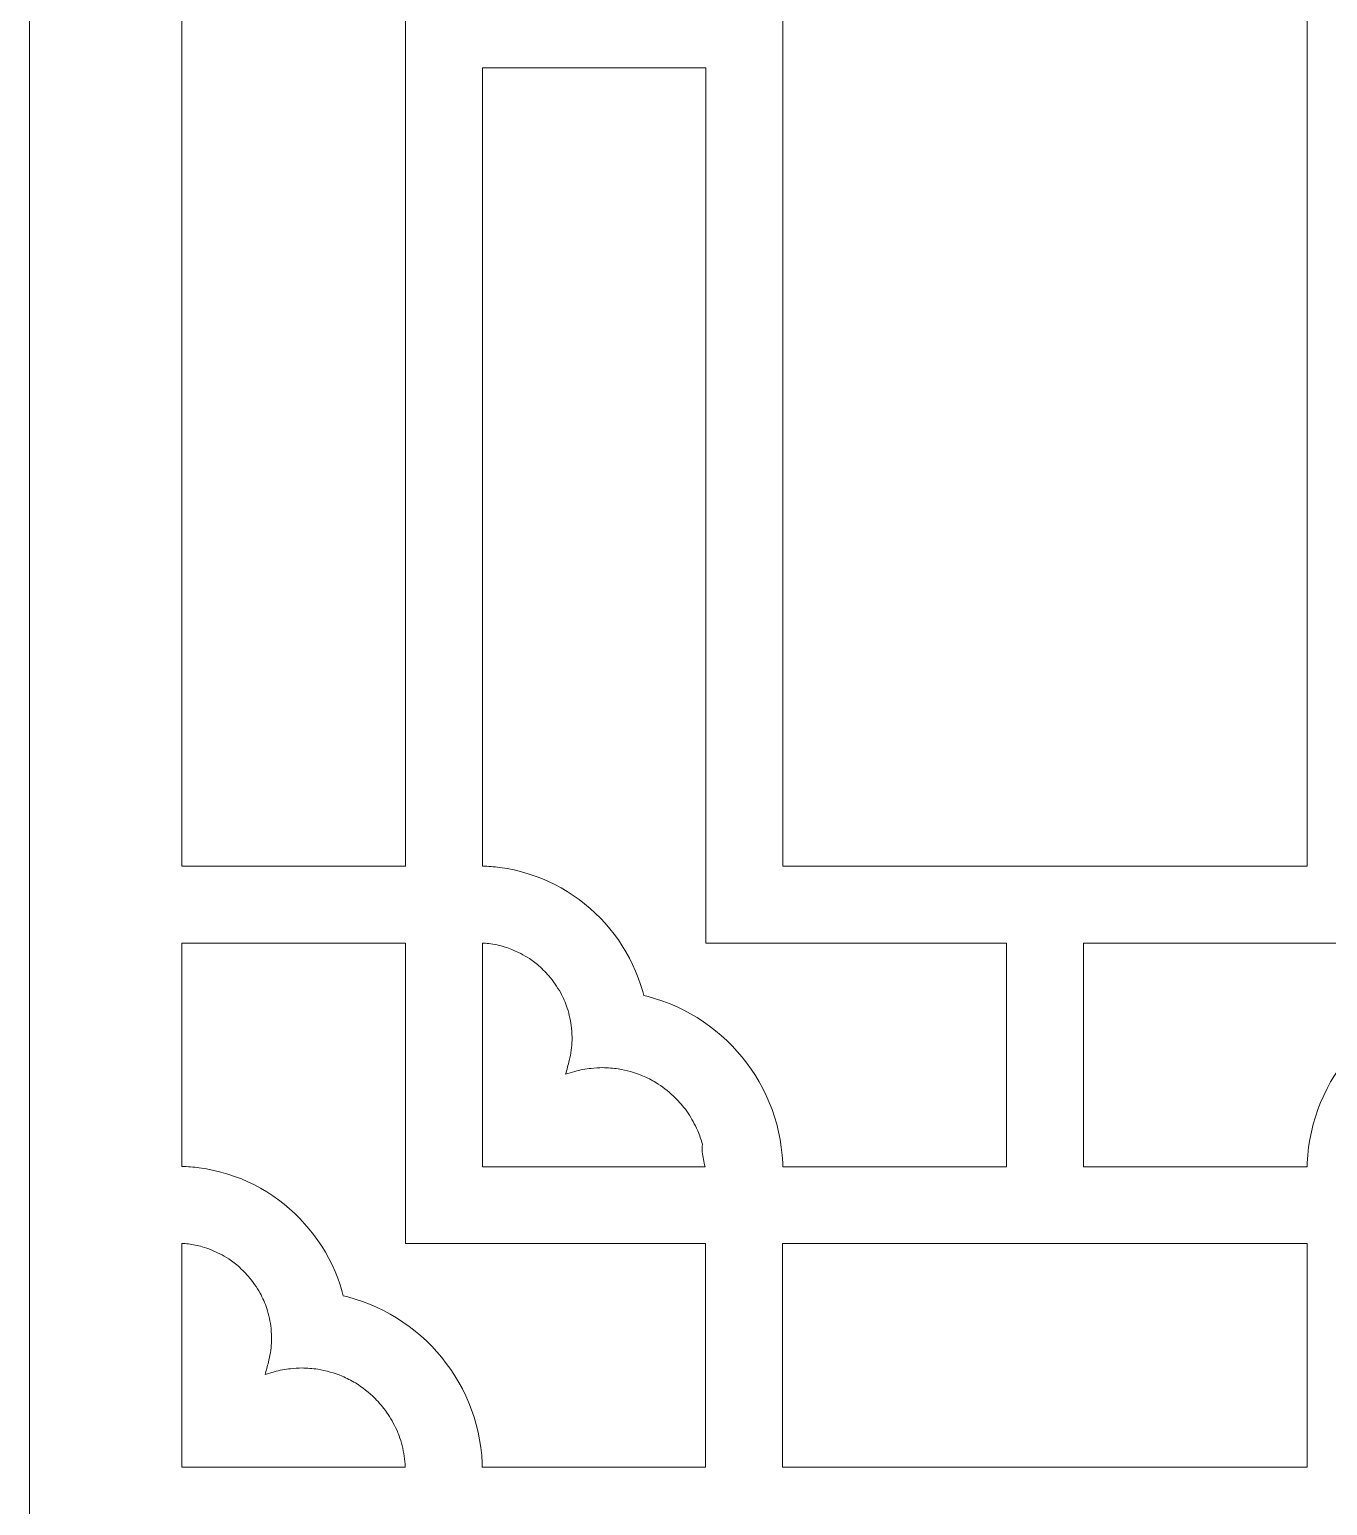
# Model space of a CAD drawing. Header units: centimetres. Extents: x -16.1 to -7.2, y -9.5 to 9.5.
# Drawn here: x -11.369 to -8.715, y -3.02 to 0 of the extents above; entities that cross this region are included whole.
import ezdxf

# ---------------------------------------------------------------- set-up
doc = ezdxf.new("R2010")
doc.units = ezdxf.units.CM
doc.header["$MEASUREMENT"] = 0
doc.layers.add('layer 1', color=7, linetype='Continuous')

msp = doc.modelspace()

# ---------------------------------------------------------------- linework, layer by layer
at = {"layer": 'layer 1', "color": 7, "lineweight": 9}
for points, knots in [([(-7.21578, 9.5), (-7.21578, 9.5), (-7.21578, -9.5), (-7.21578, -9.5), (-7.21578, -9.5), (-7.21578, -9.5), (-11.3688, -9.5), (-11.3688, -9.5), (-11.3688, -9.5), (-11.3688, -9.5), (-11.3688, 9.5), (-11.3688, 9.5), (-11.3688, 9.5), (-11.3688, 9.5), (-7.21578, 9.5), (-7.21578, 9.5)], [0, 0, 0, 0, 0.2, 0.2, 0.2, 0.2, 0.4, 0.4, 0.4, 0.4, 0.6, 0.6, 0.6, 0.6, 1, 1, 1, 1]), ([(-11.05731, 1.71264), (-11.05731, 1.71264), (-11.05731, -1.71187), (-11.05731, -1.71187), (-11.05731, -1.71187), (-11.05731, -1.71187), (-10.60004, -1.71187), (-10.60004, -1.71187), (-10.60004, -1.71187), (-10.60004, -1.71187), (-10.60004, 1.71264), (-10.60004, 1.71264), (-10.60004, 1.71264), (-10.60004, 1.71264), (-11.05731, 1.71264), (-11.05731, 1.71264)], [0, 0, 0, 0, 0.2, 0.2, 0.2, 0.2, 0.4, 0.4, 0.4, 0.4, 0.6, 0.6, 0.6, 0.6, 1, 1, 1, 1]), ([(-8.75638, 1.7121), (-8.75638, 1.7121), (-9.82823, 1.7121), (-9.82823, 1.7121), (-9.82823, 1.7121), (-9.82823, 1.7121), (-9.82823, -1.71207), (-9.82823, -1.71207), (-9.82823, -1.71207), (-9.82823, -1.71207), (-8.75638, -1.71207), (-8.75638, -1.71207), (-8.75638, -1.71207), (-8.75638, -1.71207), (-8.75638, 1.7121), (-8.75638, 1.7121)], [0, 0, 0, 0, 0.2, 0.2, 0.2, 0.2, 0.4, 0.4, 0.4, 0.4, 0.6, 0.6, 0.6, 0.6, 1, 1, 1, 1]), ([(-10.30762, -1.7431), (-10.30762, -1.7431), (-10.29444, -1.74949), (-10.29444, -1.74949), (-10.29444, -1.74949), (-10.29444, -1.74949), (-10.28161, -1.75638), (-10.28161, -1.75638), (-10.28161, -1.75638), (-10.28161, -1.75638), (-10.26909, -1.76379), (-10.26909, -1.76379), (-10.26909, -1.76379), (-10.26909, -1.76379), (-10.25689, -1.77169), (-10.25689, -1.77169), (-10.25689, -1.77169), (-10.25689, -1.77169), (-10.24505, -1.78008), (-10.24505, -1.78008), (-10.24505, -1.78008), (-10.24505, -1.78008), (-10.2336, -1.78894), (-10.2336, -1.78894), (-10.2336, -1.78894), (-10.2336, -1.78894), (-10.22251, -1.79823), (-10.22251, -1.79823), (-10.22251, -1.79823), (-10.22251, -1.79823), (-10.2118, -1.80798), (-10.2118, -1.80798), (-10.2118, -1.80798), (-10.2118, -1.80798), (-10.20151, -1.81816), (-10.20151, -1.81816), (-10.20151, -1.81816), (-10.20151, -1.81816), (-10.19167, -1.82874), (-10.19167, -1.82874), (-10.19167, -1.82874), (-10.19167, -1.82874), (-10.18221, -1.83972), (-10.18221, -1.83972), (-10.18221, -1.83972), (-10.18221, -1.83972), (-10.17324, -1.85108), (-10.17324, -1.85108), (-10.17324, -1.85108), (-10.17324, -1.85108), (-10.1647, -1.86281), (-10.1647, -1.86281), (-10.1647, -1.86281), (-10.1647, -1.86281), (-10.15667, -1.8749), (-10.15667, -1.8749), (-10.15667, -1.8749), (-10.15667, -1.8749), (-10.14912, -1.88733), (-10.14912, -1.88733), (-10.14912, -1.88733), (-10.14912, -1.88733), (-10.14206, -1.90009), (-10.14206, -1.90009), (-10.14206, -1.90009), (-10.14206, -1.90009), (-10.13555, -1.91316), (-10.13555, -1.91316), (-10.13555, -1.91316), (-10.13555, -1.91316), (-10.12956, -1.92652), (-10.12956, -1.92652), (-10.12956, -1.92652), (-10.12956, -1.92652), (-10.12412, -1.94018), (-10.12412, -1.94018), (-10.12412, -1.94018), (-10.12412, -1.94018), (-10.11923, -1.95411), (-10.11923, -1.95411), (-10.11923, -1.95411), (-10.11923, -1.95411), (-10.11493, -1.96829), (-10.11493, -1.96829), (-10.11493, -1.96829), (-10.11493, -1.96829), (-10.1128, -1.97647), (-10.1128, -1.97647), (-10.1128, -1.97647), (-10.1128, -1.97647), (-10.10367, -1.97867), (-10.10367, -1.97867), (-10.10367, -1.97867), (-10.10367, -1.97867), (-10.08846, -1.98301), (-10.08846, -1.98301), (-10.08846, -1.98301), (-10.08846, -1.98301), (-10.07356, -1.98797), (-10.07356, -1.98797), (-10.07356, -1.98797), (-10.07356, -1.98797), (-10.05893, -1.99355), (-10.05893, -1.99355), (-10.05893, -1.99355), (-10.05893, -1.99355), (-10.04462, -1.99972), (-10.04462, -1.99972), (-10.04462, -1.99972), (-10.04462, -1.99972), (-10.0306, -2.00647), (-10.0306, -2.00647), (-10.0306, -2.00647), (-10.0306, -2.00647), (-10.01694, -2.0138), (-10.01694, -2.0138), (-10.01694, -2.0138), (-10.01694, -2.0138), (-10.00363, -2.02166), (-10.00363, -2.02166), (-10.00363, -2.02166), (-10.00363, -2.02166), (-9.99067, -2.03005), (-9.99067, -2.03005), (-9.99067, -2.03005), (-9.99067, -2.03005), (-9.97809, -2.03898), (-9.97809, -2.03898), (-9.97809, -2.03898), (-9.97809, -2.03898), (-9.9659, -2.04841), (-9.9659, -2.04841), (-9.9659, -2.04841), (-9.9659, -2.04841), (-9.95413, -2.05832), (-9.95413, -2.05832), (-9.95413, -2.05832), (-9.95413, -2.05832), (-9.94279, -2.0687), (-9.94279, -2.0687), (-9.94279, -2.0687), (-9.94279, -2.0687), (-9.93187, -2.07954), (-9.93187, -2.07954), (-9.93187, -2.07954), (-9.93187, -2.07954), (-9.92143, -2.09082), (-9.92143, -2.09082), (-9.92143, -2.09082), (-9.92143, -2.09082), (-9.91142, -2.10253), (-9.91142, -2.10253), (-9.91142, -2.10253), (-9.91142, -2.10253), (-9.90192, -2.11465), (-9.90192, -2.11465), (-9.90192, -2.11465), (-9.90192, -2.11465), (-9.89293, -2.12717), (-9.89293, -2.12717), (-9.89293, -2.12717), (-9.89293, -2.12717), (-9.88445, -2.14008), (-9.88445, -2.14008), (-9.88445, -2.14008), (-9.88445, -2.14008), (-9.8765, -2.15334), (-9.8765, -2.15334), (-9.8765, -2.15334), (-9.8765, -2.15334), (-9.86908, -2.16695), (-9.86908, -2.16695), (-9.86908, -2.16695), (-9.86908, -2.16695), (-9.86225, -2.1809), (-9.86225, -2.1809), (-9.86225, -2.1809), (-9.86225, -2.1809), (-9.85601, -2.19518), (-9.85601, -2.19518), (-9.85601, -2.19518), (-9.85601, -2.19518), (-9.85033, -2.20975), (-9.85033, -2.20975), (-9.85033, -2.20975), (-9.85033, -2.20975), (-9.84526, -2.22461), (-9.84526, -2.22461), (-9.84526, -2.22461), (-9.84526, -2.22461), (-9.84083, -2.23977), (-9.84083, -2.23977), (-9.84083, -2.23977), (-9.84083, -2.23977), (-9.83703, -2.25516), (-9.83703, -2.25516), (-9.83703, -2.25516), (-9.83703, -2.25516), (-9.83392, -2.27081), (-9.83392, -2.27081), (-9.83392, -2.27081), (-9.83392, -2.27081), (-9.83143, -2.28667), (-9.83143, -2.28667), (-9.83143, -2.28667), (-9.83143, -2.28667), (-9.82965, -2.30275), (-9.82965, -2.30275), (-9.82965, -2.30275), (-9.82965, -2.30275), (-9.82855, -2.31902), (-9.82855, -2.31902), (-9.82855, -2.31902), (-9.82855, -2.31902), (-9.82839, -2.32662), (-9.82839, -2.32662), (-9.82839, -2.32662), (-9.82839, -2.32662), (-9.37093, -2.32662), (-9.37093, -2.32662), (-9.37093, -2.32662), (-9.37093, -2.32662), (-9.37093, -1.86935), (-9.37093, -1.86935), (-9.37093, -1.86935), (-9.37093, -1.86935), (-9.98547, -1.86935), (-9.98547, -1.86935), (-9.98547, -1.86935), (-9.98547, -1.86935), (-9.98547, -0.07862), (-9.98547, -0.07862), (-9.98547, -0.07862), (-9.98547, -0.07862), (-10.44277, -0.07862), (-10.44277, -0.07862), (-10.44277, -0.07862), (-10.44277, -0.07862), (-10.44277, -1.71149), (-10.44277, -1.71149), (-10.44277, -1.71149), (-10.43082, -1.71177), (-10.41906, -1.713), (-10.40722, -1.71432), (-10.40722, -1.71432), (-10.40722, -1.71432), (-10.39228, -1.71664), (-10.39228, -1.71664), (-10.39228, -1.71664), (-10.39228, -1.71664), (-10.37755, -1.71957), (-10.37755, -1.71957), (-10.37755, -1.71957), (-10.37755, -1.71957), (-10.36308, -1.72312), (-10.36308, -1.72312), (-10.36308, -1.72312), (-10.36308, -1.72312), (-10.34881, -1.72725), (-10.34881, -1.72725), (-10.34881, -1.72725), (-10.34881, -1.72725), (-10.3348, -1.73198), (-10.3348, -1.73198), (-10.3348, -1.73198), (-10.3348, -1.73198), (-10.32108, -1.73726), (-10.32108, -1.73726), (-10.32108, -1.73726), (-10.32108, -1.73726), (-10.30762, -1.7431), (-10.30762, -1.7431)], [0, 0, 0, 0, 0.0144928, 0.0144928, 0.0144928, 0.0144928, 0.0289855, 0.0289855, 0.0289855, 0.0289855, 0.0434783, 0.0434783, 0.0434783, 0.0434783, 0.057971, 0.057971, 0.057971, 0.057971, 0.0724638, 0.0724638, 0.0724638, 0.0724638, 0.0869565, 0.0869565, 0.0869565, 0.0869565, 0.1014493, 0.1014493, 0.1014493, 0.1014493, 0.115942, 0.115942, 0.115942, 0.115942, 0.1304348, 0.1304348, 0.1304348, 0.1304348, 0.1449275, 0.1449275, 0.1449275, 0.1449275, 0.1594203, 0.1594203, 0.1594203, 0.1594203, 0.173913, 0.173913, 0.173913, 0.173913, 0.1884058, 0.1884058, 0.1884058, 0.1884058, 0.2028986, 0.2028986, 0.2028986, 0.2028986, 0.2173913, 0.2173913, 0.2173913, 0.2173913, 0.2318841, 0.2318841, 0.2318841, 0.2318841, 0.2463768, 0.2463768, 0.2463768, 0.2463768, 0.2608696, 0.2608696, 0.2608696, 0.2608696, 0.2753623, 0.2753623, 0.2753623, 0.2753623, 0.2898551, 0.2898551, 0.2898551, 0.2898551, 0.3043478, 0.3043478, 0.3043478, 0.3043478, 0.3188406, 0.3188406, 0.3188406, 0.3188406, 0.3333333, 0.3333333, 0.3333333, 0.3333333, 0.3478261, 0.3478261, 0.3478261, 0.3478261, 0.3623188, 0.3623188, 0.3623188, 0.3623188, 0.3768116, 0.3768116, 0.3768116, 0.3768116, 0.3913043, 0.3913043, 0.3913043, 0.3913043, 0.4057971, 0.4057971, 0.4057971, 0.4057971, 0.4202899, 0.4202899, 0.4202899, 0.4202899, 0.4347826, 0.4347826, 0.4347826, 0.4347826, 0.4492754, 0.4492754, 0.4492754, 0.4492754, 0.4637681, 0.4637681, 0.4637681, 0.4637681, 0.4782609, 0.4782609, 0.4782609, 0.4782609, 0.4927536, 0.4927536, 0.4927536, 0.4927536, 0.5072464, 0.5072464, 0.5072464, 0.5072464, 0.5217391, 0.5217391, 0.5217391, 0.5217391, 0.5362319, 0.5362319, 0.5362319, 0.5362319, 0.5507246, 0.5507246, 0.5507246, 0.5507246, 0.5652174, 0.5652174, 0.5652174, 0.5652174, 0.5797101, 0.5797101, 0.5797101, 0.5797101, 0.5942029, 0.5942029, 0.5942029, 0.5942029, 0.6086957, 0.6086957, 0.6086957, 0.6086957, 0.6231884, 0.6231884, 0.6231884, 0.6231884, 0.6376812, 0.6376812, 0.6376812, 0.6376812, 0.6521739, 0.6521739, 0.6521739, 0.6521739, 0.6666667, 0.6666667, 0.6666667, 0.6666667, 0.6811594, 0.6811594, 0.6811594, 0.6811594, 0.6956522, 0.6956522, 0.6956522, 0.6956522, 0.7101449, 0.7101449, 0.7101449, 0.7101449, 0.7246377, 0.7246377, 0.7246377, 0.7246377, 0.7391304, 0.7391304, 0.7391304, 0.7391304, 0.7536232, 0.7536232, 0.7536232, 0.7536232, 0.7681159, 0.7681159, 0.7681159, 0.7681159, 0.7826087, 0.7826087, 0.7826087, 0.7826087, 0.7971014, 0.7971014, 0.7971014, 0.7971014, 0.8115942, 0.8115942, 0.8115942, 0.8115942, 0.826087, 0.826087, 0.826087, 0.826087, 0.8405797, 0.8405797, 0.8405797, 0.8405797, 0.8550725, 0.8550725, 0.8550725, 0.8550725, 0.8695652, 0.8695652, 0.8695652, 0.8695652, 0.884058, 0.884058, 0.884058, 0.884058, 0.8985507, 0.8985507, 0.8985507, 0.8985507, 0.9130435, 0.9130435, 0.9130435, 0.9130435, 0.9275362, 0.9275362, 0.9275362, 0.9275362, 0.942029, 0.942029, 0.942029, 0.942029, 0.9565217, 0.9565217, 0.9565217, 0.9565217, 0.9710145, 0.9710145, 0.9710145, 0.9710145, 1, 1, 1, 1]), ([(-8.68266, -2.11465), (-8.68266, -2.11465), (-8.67314, -2.10253), (-8.67314, -2.10253), (-8.67314, -2.10253), (-8.67314, -2.10253), (-8.66318, -2.09082), (-8.66318, -2.09082), (-8.66318, -2.09082), (-8.66318, -2.09082), (-8.65271, -2.07954), (-8.65271, -2.07954), (-8.65271, -2.07954), (-8.65271, -2.07954), (-8.6418, -2.0687), (-8.6418, -2.0687), (-8.6418, -2.0687), (-8.6418, -2.0687), (-8.63045, -2.05832), (-8.63045, -2.05832), (-8.63045, -2.05832), (-8.63045, -2.05832), (-8.61866, -2.04841), (-8.61866, -2.04841), (-8.61866, -2.04841), (-8.61866, -2.04841), (-8.60649, -2.03898), (-8.60649, -2.03898), (-8.60649, -2.03898), (-8.60649, -2.03898), (-8.59392, -2.03005), (-8.59392, -2.03005), (-8.59392, -2.03005), (-8.59392, -2.03005), (-8.58098, -2.02166), (-8.58098, -2.02166), (-8.58098, -2.02166), (-8.58098, -2.02166), (-8.56764, -2.0138), (-8.56764, -2.0138), (-8.56764, -2.0138), (-8.56764, -2.0138), (-8.55396, -2.00647), (-8.55396, -2.00647), (-8.55396, -2.00647), (-8.55396, -2.00647), (-8.53996, -1.99972), (-8.53996, -1.99972), (-8.53996, -1.99972), (-8.53996, -1.99972), (-8.52566, -1.99355), (-8.52566, -1.99355), (-8.52566, -1.99355), (-8.52566, -1.99355), (-8.51103, -1.98797), (-8.51103, -1.98797), (-8.51103, -1.98797), (-8.51103, -1.98797), (-8.49612, -1.98301), (-8.49612, -1.98301), (-8.49612, -1.98301), (-8.49612, -1.98301), (-8.48094, -1.97867), (-8.48094, -1.97867), (-8.48094, -1.97867), (-8.48094, -1.97867), (-8.47178, -1.97647), (-8.47178, -1.97647), (-8.47178, -1.97647), (-8.47178, -1.97647), (-8.46968, -1.96829), (-8.46968, -1.96829), (-8.46968, -1.96829), (-8.46968, -1.96829), (-8.46535, -1.95411), (-8.46535, -1.95411), (-8.46535, -1.95411), (-8.46535, -1.95411), (-8.46046, -1.94018), (-8.46046, -1.94018), (-8.46046, -1.94018), (-8.46046, -1.94018), (-8.45502, -1.92652), (-8.45502, -1.92652), (-8.45502, -1.92652), (-8.45502, -1.92652), (-8.44903, -1.91316), (-8.44903, -1.91316), (-8.44903, -1.91316), (-8.44903, -1.91316), (-8.44249, -1.90009), (-8.44249, -1.90009), (-8.44249, -1.90009), (-8.44249, -1.90009), (-8.43547, -1.88733), (-8.43547, -1.88733), (-8.43547, -1.88733), (-8.43547, -1.88733), (-8.42792, -1.8749), (-8.42792, -1.8749), (-8.42792, -1.8749), (-8.42792, -1.8749), (-8.41985, -1.86281), (-8.41985, -1.86281), (-8.41985, -1.86281), (-8.41985, -1.86281), (-8.41134, -1.85107), (-8.41134, -1.85107), (-8.41134, -1.85107), (-8.41134, -1.85107), (-8.40235, -1.83972), (-8.40235, -1.83972), (-8.40235, -1.83972), (-8.40235, -1.83972), (-8.39294, -1.82874), (-8.39294, -1.82874), (-8.39294, -1.82874), (-8.39294, -1.82874), (-8.38307, -1.81816), (-8.38307, -1.81816), (-8.38307, -1.81816), (-8.38307, -1.81816), (-8.37276, -1.80798), (-8.37276, -1.80798), (-8.37276, -1.80798), (-8.37276, -1.80798), (-8.36207, -1.79823), (-8.36207, -1.79823), (-8.36207, -1.79823), (-8.36207, -1.79823), (-8.35099, -1.78894), (-8.35099, -1.78894), (-8.35099, -1.78894), (-8.35099, -1.78894), (-8.33951, -1.78008), (-8.33951, -1.78008), (-8.33951, -1.78008), (-8.33951, -1.78008), (-8.32769, -1.77169), (-8.32769, -1.77169), (-8.32769, -1.77169), (-8.32769, -1.77169), (-8.31549, -1.76379), (-8.31549, -1.76379), (-8.31549, -1.76379), (-8.31549, -1.76379), (-8.30297, -1.75638), (-8.30297, -1.75638), (-8.30297, -1.75638), (-8.30297, -1.75638), (-8.29012, -1.74949), (-8.29012, -1.74949), (-8.29012, -1.74949), (-8.29012, -1.74949), (-8.27696, -1.7431), (-8.27696, -1.7431), (-8.27696, -1.7431), (-8.27696, -1.7431), (-8.26351, -1.73726), (-8.26351, -1.73726), (-8.26351, -1.73726), (-8.26351, -1.73726), (-8.24978, -1.73198), (-8.24978, -1.73198), (-8.24978, -1.73198), (-8.24978, -1.73198), (-8.23578, -1.72725), (-8.23578, -1.72725), (-8.23578, -1.72725), (-8.23578, -1.72725), (-8.22153, -1.72312), (-8.22153, -1.72312), (-8.22153, -1.72312), (-8.22153, -1.72312), (-8.20704, -1.71957), (-8.20704, -1.71957), (-8.20704, -1.71957), (-8.20704, -1.71957), (-8.19232, -1.71664), (-8.19232, -1.71664), (-8.19232, -1.71664), (-8.19232, -1.71664), (-8.17739, -1.71432), (-8.17739, -1.71432), (-8.17739, -1.71432), (-8.16552, -1.713), (-8.15376, -1.71177), (-8.14181, -1.71149), (-8.14181, -1.71149), (-8.14181, -1.71149), (-8.14181, -0.07862), (-8.14181, -0.07862), (-8.14181, -0.07862), (-8.14181, -0.07862), (-8.59911, -0.07862), (-8.59911, -0.07862), (-8.59911, -0.07862), (-8.59911, -0.07862), (-8.59911, -1.86935), (-8.59911, -1.86935), (-8.59911, -1.86935), (-8.59911, -1.86935), (-9.21365, -1.86935), (-9.21365, -1.86935), (-9.21365, -1.86935), (-9.21365, -1.86935), (-9.21365, -2.32662), (-9.21365, -2.32662), (-9.21365, -2.32662), (-9.21365, -2.32662), (-8.75619, -2.32662), (-8.75619, -2.32662), (-8.75619, -2.32662), (-8.75619, -2.32662), (-8.756, -2.31902), (-8.756, -2.31902), (-8.756, -2.31902), (-8.756, -2.31902), (-8.75493, -2.30275), (-8.75493, -2.30275), (-8.75493, -2.30275), (-8.75493, -2.30275), (-8.75315, -2.28667), (-8.75315, -2.28667), (-8.75315, -2.28667), (-8.75315, -2.28667), (-8.75069, -2.27081), (-8.75069, -2.27081), (-8.75069, -2.27081), (-8.75069, -2.27081), (-8.74755, -2.25516), (-8.74755, -2.25516), (-8.74755, -2.25516), (-8.74755, -2.25516), (-8.74375, -2.23977), (-8.74375, -2.23977), (-8.74375, -2.23977), (-8.74375, -2.23977), (-8.73932, -2.22461), (-8.73932, -2.22461), (-8.73932, -2.22461), (-8.73932, -2.22461), (-8.73426, -2.20975), (-8.73426, -2.20975), (-8.73426, -2.20975), (-8.73426, -2.20975), (-8.7286, -2.19518), (-8.7286, -2.19518), (-8.7286, -2.19518), (-8.7286, -2.19518), (-8.72231, -2.1809), (-8.72231, -2.1809), (-8.72231, -2.1809), (-8.72231, -2.1809), (-8.71547, -2.16695), (-8.71547, -2.16695), (-8.71547, -2.16695), (-8.71547, -2.16695), (-8.70809, -2.15334), (-8.70809, -2.15334), (-8.70809, -2.15334), (-8.70809, -2.15334), (-8.70013, -2.14008), (-8.70013, -2.14008), (-8.70013, -2.14008), (-8.70013, -2.14008), (-8.69166, -2.12717), (-8.69166, -2.12717), (-8.69166, -2.12717), (-8.69166, -2.12717), (-8.68266, -2.11465), (-8.68266, -2.11465)], [0, 0, 0, 0, 0.0144928, 0.0144928, 0.0144928, 0.0144928, 0.0289855, 0.0289855, 0.0289855, 0.0289855, 0.0434783, 0.0434783, 0.0434783, 0.0434783, 0.057971, 0.057971, 0.057971, 0.057971, 0.0724638, 0.0724638, 0.0724638, 0.0724638, 0.0869565, 0.0869565, 0.0869565, 0.0869565, 0.1014493, 0.1014493, 0.1014493, 0.1014493, 0.115942, 0.115942, 0.115942, 0.115942, 0.1304348, 0.1304348, 0.1304348, 0.1304348, 0.1449275, 0.1449275, 0.1449275, 0.1449275, 0.1594203, 0.1594203, 0.1594203, 0.1594203, 0.173913, 0.173913, 0.173913, 0.173913, 0.1884058, 0.1884058, 0.1884058, 0.1884058, 0.2028986, 0.2028986, 0.2028986, 0.2028986, 0.2173913, 0.2173913, 0.2173913, 0.2173913, 0.2318841, 0.2318841, 0.2318841, 0.2318841, 0.2463768, 0.2463768, 0.2463768, 0.2463768, 0.2608696, 0.2608696, 0.2608696, 0.2608696, 0.2753623, 0.2753623, 0.2753623, 0.2753623, 0.2898551, 0.2898551, 0.2898551, 0.2898551, 0.3043478, 0.3043478, 0.3043478, 0.3043478, 0.3188406, 0.3188406, 0.3188406, 0.3188406, 0.3333333, 0.3333333, 0.3333333, 0.3333333, 0.3478261, 0.3478261, 0.3478261, 0.3478261, 0.3623188, 0.3623188, 0.3623188, 0.3623188, 0.3768116, 0.3768116, 0.3768116, 0.3768116, 0.3913043, 0.3913043, 0.3913043, 0.3913043, 0.4057971, 0.4057971, 0.4057971, 0.4057971, 0.4202899, 0.4202899, 0.4202899, 0.4202899, 0.4347826, 0.4347826, 0.4347826, 0.4347826, 0.4492754, 0.4492754, 0.4492754, 0.4492754, 0.4637681, 0.4637681, 0.4637681, 0.4637681, 0.4782609, 0.4782609, 0.4782609, 0.4782609, 0.4927536, 0.4927536, 0.4927536, 0.4927536, 0.5072464, 0.5072464, 0.5072464, 0.5072464, 0.5217391, 0.5217391, 0.5217391, 0.5217391, 0.5362319, 0.5362319, 0.5362319, 0.5362319, 0.5507246, 0.5507246, 0.5507246, 0.5507246, 0.5652174, 0.5652174, 0.5652174, 0.5652174, 0.5797101, 0.5797101, 0.5797101, 0.5797101, 0.5942029, 0.5942029, 0.5942029, 0.5942029, 0.6086957, 0.6086957, 0.6086957, 0.6086957, 0.6231884, 0.6231884, 0.6231884, 0.6231884, 0.6376812, 0.6376812, 0.6376812, 0.6376812, 0.6521739, 0.6521739, 0.6521739, 0.6521739, 0.6666667, 0.6666667, 0.6666667, 0.6666667, 0.6811594, 0.6811594, 0.6811594, 0.6811594, 0.6956522, 0.6956522, 0.6956522, 0.6956522, 0.7101449, 0.7101449, 0.7101449, 0.7101449, 0.7246377, 0.7246377, 0.7246377, 0.7246377, 0.7391304, 0.7391304, 0.7391304, 0.7391304, 0.7536232, 0.7536232, 0.7536232, 0.7536232, 0.7681159, 0.7681159, 0.7681159, 0.7681159, 0.7826087, 0.7826087, 0.7826087, 0.7826087, 0.7971014, 0.7971014, 0.7971014, 0.7971014, 0.8115942, 0.8115942, 0.8115942, 0.8115942, 0.826087, 0.826087, 0.826087, 0.826087, 0.8405797, 0.8405797, 0.8405797, 0.8405797, 0.8550725, 0.8550725, 0.8550725, 0.8550725, 0.8695652, 0.8695652, 0.8695652, 0.8695652, 0.884058, 0.884058, 0.884058, 0.884058, 0.8985507, 0.8985507, 0.8985507, 0.8985507, 0.9130435, 0.9130435, 0.9130435, 0.9130435, 0.9275362, 0.9275362, 0.9275362, 0.9275362, 0.942029, 0.942029, 0.942029, 0.942029, 0.9565217, 0.9565217, 0.9565217, 0.9565217, 0.9710145, 0.9710145, 0.9710145, 0.9710145, 1, 1, 1, 1]), ([(-10.92217, -2.35766), (-10.92217, -2.35766), (-10.90901, -2.36403), (-10.90901, -2.36403), (-10.90901, -2.36403), (-10.90901, -2.36403), (-10.89616, -2.37094), (-10.89616, -2.37094), (-10.89616, -2.37094), (-10.89616, -2.37094), (-10.88363, -2.37835), (-10.88363, -2.37835), (-10.88363, -2.37835), (-10.88363, -2.37835), (-10.87147, -2.38625), (-10.87147, -2.38625), (-10.87147, -2.38625), (-10.87147, -2.38625), (-10.85962, -2.39464), (-10.85962, -2.39464), (-10.85962, -2.39464), (-10.85962, -2.39464), (-10.84816, -2.4035), (-10.84816, -2.4035), (-10.84816, -2.4035), (-10.84816, -2.4035), (-10.83706, -2.41279), (-10.83706, -2.41279), (-10.83706, -2.41279), (-10.83706, -2.41279), (-10.82636, -2.42254), (-10.82636, -2.42254), (-10.82636, -2.42254), (-10.82636, -2.42254), (-10.81606, -2.43272), (-10.81606, -2.43272), (-10.81606, -2.43272), (-10.81606, -2.43272), (-10.80621, -2.44328), (-10.80621, -2.44328), (-10.80621, -2.44328), (-10.80621, -2.44328), (-10.79678, -2.45426), (-10.79678, -2.45426), (-10.79678, -2.45426), (-10.79678, -2.45426), (-10.78779, -2.46563), (-10.78779, -2.46563), (-10.78779, -2.46563), (-10.78779, -2.46563), (-10.77928, -2.47736), (-10.77928, -2.47736), (-10.77928, -2.47736), (-10.77928, -2.47736), (-10.77124, -2.48945), (-10.77124, -2.48945), (-10.77124, -2.48945), (-10.77124, -2.48945), (-10.76366, -2.50187), (-10.76366, -2.50187), (-10.76366, -2.50187), (-10.76366, -2.50187), (-10.75664, -2.51463), (-10.75664, -2.51463), (-10.75664, -2.51463), (-10.75664, -2.51463), (-10.7501, -2.5277), (-10.7501, -2.5277), (-10.7501, -2.5277), (-10.7501, -2.5277), (-10.74411, -2.54108), (-10.74411, -2.54108), (-10.74411, -2.54108), (-10.74411, -2.54108), (-10.73867, -2.55474), (-10.73867, -2.55474), (-10.73867, -2.55474), (-10.73867, -2.55474), (-10.7338, -2.56867), (-10.7338, -2.56867), (-10.7338, -2.56867), (-10.7338, -2.56867), (-10.72948, -2.58285), (-10.72948, -2.58285), (-10.72948, -2.58285), (-10.72948, -2.58285), (-10.72737, -2.59102), (-10.72737, -2.59102), (-10.72737, -2.59102), (-10.72737, -2.59102), (-10.71821, -2.59323), (-10.71821, -2.59323), (-10.71821, -2.59323), (-10.71821, -2.59323), (-10.70303, -2.59757), (-10.70303, -2.59757), (-10.70303, -2.59757), (-10.70303, -2.59757), (-10.68813, -2.60253), (-10.68813, -2.60253), (-10.68813, -2.60253), (-10.68813, -2.60253), (-10.67349, -2.60811), (-10.67349, -2.60811), (-10.67349, -2.60811), (-10.67349, -2.60811), (-10.65917, -2.61428), (-10.65917, -2.61428), (-10.65917, -2.61428), (-10.65917, -2.61428), (-10.64516, -2.62102), (-10.64516, -2.62102), (-10.64516, -2.62102), (-10.64516, -2.62102), (-10.63149, -2.62834), (-10.63149, -2.62834), (-10.63149, -2.62834), (-10.63149, -2.62834), (-10.61818, -2.63622), (-10.61818, -2.63622), (-10.61818, -2.63622), (-10.61818, -2.63622), (-10.60521, -2.64461), (-10.60521, -2.64461), (-10.60521, -2.64461), (-10.60521, -2.64461), (-10.59263, -2.65353), (-10.59263, -2.65353), (-10.59263, -2.65353), (-10.59263, -2.65353), (-10.58046, -2.66295), (-10.58046, -2.66295), (-10.58046, -2.66295), (-10.58046, -2.66295), (-10.56867, -2.67287), (-10.56867, -2.67287), (-10.56867, -2.67287), (-10.56867, -2.67287), (-10.55733, -2.68326), (-10.55733, -2.68326), (-10.55733, -2.68326), (-10.55733, -2.68326), (-10.54642, -2.69408), (-10.54642, -2.69408), (-10.54642, -2.69408), (-10.54642, -2.69408), (-10.53597, -2.70538), (-10.53597, -2.70538), (-10.53597, -2.70538), (-10.53597, -2.70538), (-10.52599, -2.71708), (-10.52599, -2.71708), (-10.52599, -2.71708), (-10.52599, -2.71708), (-10.5165, -2.7292), (-10.5165, -2.7292), (-10.5165, -2.7292), (-10.5165, -2.7292), (-10.50747, -2.74173), (-10.50747, -2.74173), (-10.50747, -2.74173), (-10.50747, -2.74173), (-10.49899, -2.75462), (-10.49899, -2.75462), (-10.49899, -2.75462), (-10.49899, -2.75462), (-10.49106, -2.7679), (-10.49106, -2.7679), (-10.49106, -2.7679), (-10.49106, -2.7679), (-10.48365, -2.7815), (-10.48365, -2.7815), (-10.48365, -2.7815), (-10.48365, -2.7815), (-10.47682, -2.79546), (-10.47682, -2.79546), (-10.47682, -2.79546), (-10.47682, -2.79546), (-10.47055, -2.80973), (-10.47055, -2.80973), (-10.47055, -2.80973), (-10.47055, -2.80973), (-10.46487, -2.82431), (-10.46487, -2.82431), (-10.46487, -2.82431), (-10.46487, -2.82431), (-10.45984, -2.83917), (-10.45984, -2.83917), (-10.45984, -2.83917), (-10.45984, -2.83917), (-10.45537, -2.85433), (-10.45537, -2.85433), (-10.45537, -2.85433), (-10.45537, -2.85433), (-10.45157, -2.86972), (-10.45157, -2.86972), (-10.45157, -2.86972), (-10.45157, -2.86972), (-10.44846, -2.88537), (-10.44846, -2.88537), (-10.44846, -2.88537), (-10.44846, -2.88537), (-10.446, -2.90123), (-10.446, -2.90123), (-10.446, -2.90123), (-10.446, -2.90123), (-10.44419, -2.91731), (-10.44419, -2.91731), (-10.44419, -2.91731), (-10.44419, -2.91731), (-10.44313, -2.93358), (-10.44313, -2.93358), (-10.44313, -2.93358), (-10.44313, -2.93358), (-10.44296, -2.94118), (-10.44296, -2.94118), (-10.44296, -2.94118), (-10.44296, -2.94118), (-9.98643, -2.94118), (-9.98643, -2.94118), (-9.98643, -2.94118), (-9.98643, -2.94118), (-9.98643, -2.48389), (-9.98643, -2.48389), (-9.98643, -2.48389), (-9.98643, -2.48389), (-10.60004, -2.48389), (-10.60004, -2.48389), (-10.60004, -2.48389), (-10.60004, -2.48389), (-10.60004, -1.86914), (-10.60004, -1.86914), (-10.60004, -1.86914), (-10.60004, -1.86914), (-11.05731, -1.86914), (-11.05731, -1.86914), (-11.05731, -1.86914), (-11.05731, -1.86914), (-11.05731, -2.32605), (-11.05731, -2.32605), (-11.05731, -2.32605), (-11.04539, -2.32632), (-11.0336, -2.32756), (-11.02177, -2.32888), (-11.02177, -2.32888), (-11.02177, -2.32888), (-11.00683, -2.33119), (-11.00683, -2.33119), (-11.00683, -2.33119), (-11.00683, -2.33119), (-10.99212, -2.33413), (-10.99212, -2.33413), (-10.99212, -2.33413), (-10.99212, -2.33413), (-10.97762, -2.33767), (-10.97762, -2.33767), (-10.97762, -2.33767), (-10.97762, -2.33767), (-10.96335, -2.34181), (-10.96335, -2.34181), (-10.96335, -2.34181), (-10.96335, -2.34181), (-10.94935, -2.34653), (-10.94935, -2.34653), (-10.94935, -2.34653), (-10.94935, -2.34653), (-10.93562, -2.35182), (-10.93562, -2.35182), (-10.93562, -2.35182), (-10.93562, -2.35182), (-10.92217, -2.35766), (-10.92217, -2.35766)], [0, 0, 0, 0, 0.0144928, 0.0144928, 0.0144928, 0.0144928, 0.0289855, 0.0289855, 0.0289855, 0.0289855, 0.0434783, 0.0434783, 0.0434783, 0.0434783, 0.057971, 0.057971, 0.057971, 0.057971, 0.0724638, 0.0724638, 0.0724638, 0.0724638, 0.0869565, 0.0869565, 0.0869565, 0.0869565, 0.1014493, 0.1014493, 0.1014493, 0.1014493, 0.115942, 0.115942, 0.115942, 0.115942, 0.1304348, 0.1304348, 0.1304348, 0.1304348, 0.1449275, 0.1449275, 0.1449275, 0.1449275, 0.1594203, 0.1594203, 0.1594203, 0.1594203, 0.173913, 0.173913, 0.173913, 0.173913, 0.1884058, 0.1884058, 0.1884058, 0.1884058, 0.2028986, 0.2028986, 0.2028986, 0.2028986, 0.2173913, 0.2173913, 0.2173913, 0.2173913, 0.2318841, 0.2318841, 0.2318841, 0.2318841, 0.2463768, 0.2463768, 0.2463768, 0.2463768, 0.2608696, 0.2608696, 0.2608696, 0.2608696, 0.2753623, 0.2753623, 0.2753623, 0.2753623, 0.2898551, 0.2898551, 0.2898551, 0.2898551, 0.3043478, 0.3043478, 0.3043478, 0.3043478, 0.3188406, 0.3188406, 0.3188406, 0.3188406, 0.3333333, 0.3333333, 0.3333333, 0.3333333, 0.3478261, 0.3478261, 0.3478261, 0.3478261, 0.3623188, 0.3623188, 0.3623188, 0.3623188, 0.3768116, 0.3768116, 0.3768116, 0.3768116, 0.3913043, 0.3913043, 0.3913043, 0.3913043, 0.4057971, 0.4057971, 0.4057971, 0.4057971, 0.4202899, 0.4202899, 0.4202899, 0.4202899, 0.4347826, 0.4347826, 0.4347826, 0.4347826, 0.4492754, 0.4492754, 0.4492754, 0.4492754, 0.4637681, 0.4637681, 0.4637681, 0.4637681, 0.4782609, 0.4782609, 0.4782609, 0.4782609, 0.4927536, 0.4927536, 0.4927536, 0.4927536, 0.5072464, 0.5072464, 0.5072464, 0.5072464, 0.5217391, 0.5217391, 0.5217391, 0.5217391, 0.5362319, 0.5362319, 0.5362319, 0.5362319, 0.5507246, 0.5507246, 0.5507246, 0.5507246, 0.5652174, 0.5652174, 0.5652174, 0.5652174, 0.5797101, 0.5797101, 0.5797101, 0.5797101, 0.5942029, 0.5942029, 0.5942029, 0.5942029, 0.6086957, 0.6086957, 0.6086957, 0.6086957, 0.6231884, 0.6231884, 0.6231884, 0.6231884, 0.6376812, 0.6376812, 0.6376812, 0.6376812, 0.6521739, 0.6521739, 0.6521739, 0.6521739, 0.6666667, 0.6666667, 0.6666667, 0.6666667, 0.6811594, 0.6811594, 0.6811594, 0.6811594, 0.6956522, 0.6956522, 0.6956522, 0.6956522, 0.7101449, 0.7101449, 0.7101449, 0.7101449, 0.7246377, 0.7246377, 0.7246377, 0.7246377, 0.7391304, 0.7391304, 0.7391304, 0.7391304, 0.7536232, 0.7536232, 0.7536232, 0.7536232, 0.7681159, 0.7681159, 0.7681159, 0.7681159, 0.7826087, 0.7826087, 0.7826087, 0.7826087, 0.7971014, 0.7971014, 0.7971014, 0.7971014, 0.8115942, 0.8115942, 0.8115942, 0.8115942, 0.826087, 0.826087, 0.826087, 0.826087, 0.8405797, 0.8405797, 0.8405797, 0.8405797, 0.8550725, 0.8550725, 0.8550725, 0.8550725, 0.8695652, 0.8695652, 0.8695652, 0.8695652, 0.884058, 0.884058, 0.884058, 0.884058, 0.8985507, 0.8985507, 0.8985507, 0.8985507, 0.9130435, 0.9130435, 0.9130435, 0.9130435, 0.9275362, 0.9275362, 0.9275362, 0.9275362, 0.942029, 0.942029, 0.942029, 0.942029, 0.9565217, 0.9565217, 0.9565217, 0.9565217, 0.9710145, 0.9710145, 0.9710145, 0.9710145, 1, 1, 1, 1]), ([(-10.0027, -2.25225), (-10.00836, -2.24005), (-10.01476, -2.22845), (-10.02214, -2.21721), (-10.02214, -2.21721), (-10.02392, -2.21454), (-10.02572, -2.2119), (-10.02759, -2.20929), (-10.02759, -2.20929), (-10.03519, -2.19965), (-10.04326, -2.19006), (-10.05234, -2.18177), (-10.05234, -2.18177), (-10.06341, -2.17167), (-10.07522, -2.16266), (-10.08781, -2.15455), (-10.08781, -2.15455), (-10.0967, -2.14944), (-10.1058, -2.14477), (-10.11513, -2.14052), (-10.11513, -2.14052), (-10.13128, -2.13417), (-10.14778, -2.12949), (-10.16489, -2.12639), (-10.16489, -2.12639), (-10.17554, -2.12503), (-10.18629, -2.12422), (-10.19703, -2.12395), (-10.19703, -2.12395), (-10.20482, -2.12416), (-10.21256, -2.12466), (-10.2203, -2.12551), (-10.2203, -2.12551), (-10.23154, -2.12681), (-10.24314, -2.12859), (-10.254, -2.13186), (-10.254, -2.13186), (-10.254, -2.13186), (-10.27262, -2.13749), (-10.27262, -2.13749), (-10.27262, -2.13749), (-10.27002, -2.12808), (-10.26726, -2.11868), (-10.26501, -2.1092), (-10.26501, -2.1092), (-10.26189, -2.09563), (-10.25954, -2.08148), (-10.25941, -2.06755), (-10.25941, -2.06755), (-10.25939, -2.05939), (-10.25966, -2.05126), (-10.26026, -2.04311), (-10.26026, -2.04311), (-10.26206, -2.02917), (-10.26498, -2.01559), (-10.26914, -2.00216), (-10.26914, -2.00216), (-10.27259, -1.99133), (-10.27748, -1.98089), (-10.28265, -1.97078), (-10.28265, -1.97078), (-10.28979, -1.95853), (-10.29772, -1.94709), (-10.30693, -1.93632), (-10.30693, -1.93632), (-10.31418, -1.92803), (-10.32192, -1.92035), (-10.33024, -1.91312), (-10.33024, -1.91312), (-10.33024, -1.91312), (-10.34673, -1.90091), (-10.34673, -1.90091), (-10.34673, -1.90091), (-10.35827, -1.89366), (-10.37016, -1.88742), (-10.3828, -1.88226), (-10.3828, -1.88226), (-10.3872, -1.88048), (-10.39163, -1.87883), (-10.39614, -1.87728), (-10.39614, -1.87728), (-10.407, -1.87421), (-10.41824, -1.87141), (-10.42948, -1.87018), (-10.42948, -1.87018), (-10.43391, -1.86973), (-10.43834, -1.86935), (-10.44277, -1.86913), (-10.44277, -1.86913), (-10.44277, -1.86913), (-10.44277, -2.32662), (-10.44277, -2.32662), (-10.44277, -2.32662), (-10.44277, -2.32662), (-9.98744, -2.32662), (-9.98744, -2.32662), (-9.98744, -2.32662), (-9.98963, -2.31662), (-9.99211, -2.30682), (-9.99305, -2.2966), (-9.99305, -2.2966), (-9.99343, -2.29129), (-9.99338, -2.28619), (-9.99272, -2.28091), (-9.99272, -2.28091), (-9.99546, -2.27164), (-9.99858, -2.26253), (-10.0021, -2.25353), (-10.0021, -2.25353), (-10.0021, -2.25353), (-10.0027, -2.25225), (-10.0027, -2.25225)], [0, 0, 0, 0, 0.0344828, 0.0344828, 0.0344828, 0.0344828, 0.0689655, 0.0689655, 0.0689655, 0.0689655, 0.1034483, 0.1034483, 0.1034483, 0.1034483, 0.137931, 0.137931, 0.137931, 0.137931, 0.1724138, 0.1724138, 0.1724138, 0.1724138, 0.2068966, 0.2068966, 0.2068966, 0.2068966, 0.2413793, 0.2413793, 0.2413793, 0.2413793, 0.2758621, 0.2758621, 0.2758621, 0.2758621, 0.3103448, 0.3103448, 0.3103448, 0.3103448, 0.3448276, 0.3448276, 0.3448276, 0.3448276, 0.3793103, 0.3793103, 0.3793103, 0.3793103, 0.4137931, 0.4137931, 0.4137931, 0.4137931, 0.4482759, 0.4482759, 0.4482759, 0.4482759, 0.4827586, 0.4827586, 0.4827586, 0.4827586, 0.5172414, 0.5172414, 0.5172414, 0.5172414, 0.5517241, 0.5517241, 0.5517241, 0.5517241, 0.5862069, 0.5862069, 0.5862069, 0.5862069, 0.6206897, 0.6206897, 0.6206897, 0.6206897, 0.6551724, 0.6551724, 0.6551724, 0.6551724, 0.6896552, 0.6896552, 0.6896552, 0.6896552, 0.7241379, 0.7241379, 0.7241379, 0.7241379, 0.7586207, 0.7586207, 0.7586207, 0.7586207, 0.7931034, 0.7931034, 0.7931034, 0.7931034, 0.8275862, 0.8275862, 0.8275862, 0.8275862, 0.862069, 0.862069, 0.862069, 0.862069, 0.8965517, 0.8965517, 0.8965517, 0.8965517, 0.9310345, 0.9310345, 0.9310345, 0.9310345, 1, 1, 1, 1]), ([(-10.61325, -2.87709), (-10.61473, -2.8731), (-10.61615, -2.86915), (-10.61795, -2.86531), (-10.61795, -2.86531), (-10.62387, -2.85267), (-10.6307, -2.84063), (-10.63852, -2.82907), (-10.63852, -2.82907), (-10.64544, -2.81889), (-10.65378, -2.80956), (-10.66223, -2.80066), (-10.66223, -2.80066), (-10.67465, -2.78884), (-10.68797, -2.77838), (-10.70235, -2.7691), (-10.70235, -2.7691), (-10.71126, -2.764), (-10.72034, -2.75933), (-10.72967, -2.75508), (-10.72967, -2.75508), (-10.74583, -2.74871), (-10.76235, -2.74404), (-10.77944, -2.74094), (-10.77944, -2.74094), (-10.7901, -2.73958), (-10.80085, -2.73877), (-10.8116, -2.7385), (-10.8116, -2.7385), (-10.81936, -2.73872), (-10.82711, -2.73922), (-10.83485, -2.74007), (-10.83485, -2.74007), (-10.84608, -2.74137), (-10.85768, -2.74315), (-10.86854, -2.7464), (-10.86854, -2.7464), (-10.86854, -2.7464), (-10.88719, -2.75205), (-10.88719, -2.75205), (-10.88719, -2.75205), (-10.88484, -2.74358), (-10.88241, -2.73513), (-10.88024, -2.72663), (-10.88024, -2.72663), (-10.8771, -2.71376), (-10.87507, -2.70081), (-10.87403, -2.68762), (-10.87403, -2.68762), (-10.87382, -2.6776), (-10.87406, -2.66764), (-10.8748, -2.65767), (-10.8748, -2.65767), (-10.8766, -2.64372), (-10.87953, -2.63014), (-10.88372, -2.61672), (-10.88372, -2.61672), (-10.88713, -2.60589), (-10.89206, -2.59543), (-10.89723, -2.58534), (-10.89723, -2.58534), (-10.90433, -2.57308), (-10.91227, -2.56165), (-10.92149, -2.55088), (-10.92149, -2.55088), (-10.92873, -2.54257), (-10.9365, -2.53493), (-10.94478, -2.52766), (-10.94478, -2.52766), (-10.94478, -2.52766), (-10.96127, -2.51545), (-10.96127, -2.51545), (-10.96127, -2.51545), (-10.96734, -2.51165), (-10.9735, -2.50811), (-10.97987, -2.50482), (-10.97987, -2.50482), (-10.9913, -2.49902), (-11.00339, -2.49378), (-11.01577, -2.49044), (-11.01577, -2.49044), (-11.02507, -2.48801), (-11.03448, -2.48579), (-11.04402, -2.48474), (-11.04402, -2.48474), (-11.04845, -2.48429), (-11.05288, -2.48391), (-11.05731, -2.48369), (-11.05731, -2.48369), (-11.05731, -2.48369), (-11.05731, -2.94118), (-11.05731, -2.94118), (-11.05731, -2.94118), (-11.05731, -2.94118), (-10.60045, -2.94118), (-10.60045, -2.94118), (-10.60045, -2.94118), (-10.60133, -2.92636), (-10.60341, -2.91182), (-10.60674, -2.89736), (-10.60674, -2.89736), (-10.60869, -2.89053), (-10.61087, -2.88378), (-10.61325, -2.87709)], [0, 0, 0, 0, 0.037037, 0.037037, 0.037037, 0.037037, 0.0740741, 0.0740741, 0.0740741, 0.0740741, 0.1111111, 0.1111111, 0.1111111, 0.1111111, 0.1481481, 0.1481481, 0.1481481, 0.1481481, 0.1851852, 0.1851852, 0.1851852, 0.1851852, 0.2222222, 0.2222222, 0.2222222, 0.2222222, 0.2592593, 0.2592593, 0.2592593, 0.2592593, 0.2962963, 0.2962963, 0.2962963, 0.2962963, 0.3333333, 0.3333333, 0.3333333, 0.3333333, 0.3703704, 0.3703704, 0.3703704, 0.3703704, 0.4074074, 0.4074074, 0.4074074, 0.4074074, 0.4444444, 0.4444444, 0.4444444, 0.4444444, 0.4814815, 0.4814815, 0.4814815, 0.4814815, 0.5185185, 0.5185185, 0.5185185, 0.5185185, 0.5555556, 0.5555556, 0.5555556, 0.5555556, 0.5925926, 0.5925926, 0.5925926, 0.5925926, 0.6296296, 0.6296296, 0.6296296, 0.6296296, 0.6666667, 0.6666667, 0.6666667, 0.6666667, 0.7037037, 0.7037037, 0.7037037, 0.7037037, 0.7407407, 0.7407407, 0.7407407, 0.7407407, 0.7777778, 0.7777778, 0.7777778, 0.7777778, 0.8148148, 0.8148148, 0.8148148, 0.8148148, 0.8518519, 0.8518519, 0.8518519, 0.8518519, 0.8888889, 0.8888889, 0.8888889, 0.8888889, 0.9259259, 0.9259259, 0.9259259, 0.9259259, 1, 1, 1, 1]), ([(-9.82916, -2.94118), (-9.82916, -2.94118), (-8.75611, -2.94118), (-8.75611, -2.94118), (-8.75611, -2.94118), (-8.75611, -2.94118), (-8.75611, -2.48389), (-8.75611, -2.48389), (-8.75611, -2.48389), (-8.75611, -2.48389), (-9.82916, -2.48389), (-9.82916, -2.48389), (-9.82916, -2.48389), (-9.82916, -2.48389), (-9.82916, -2.94118), (-9.82916, -2.94118)], [0, 0, 0, 0, 0.2, 0.2, 0.2, 0.2, 0.4, 0.4, 0.4, 0.4, 0.6, 0.6, 0.6, 0.6, 1, 1, 1, 1])]:
    msp.add_open_spline(points, degree=3, knots=knots, dxfattribs=at)

doc.saveas('drawing.dxf')
